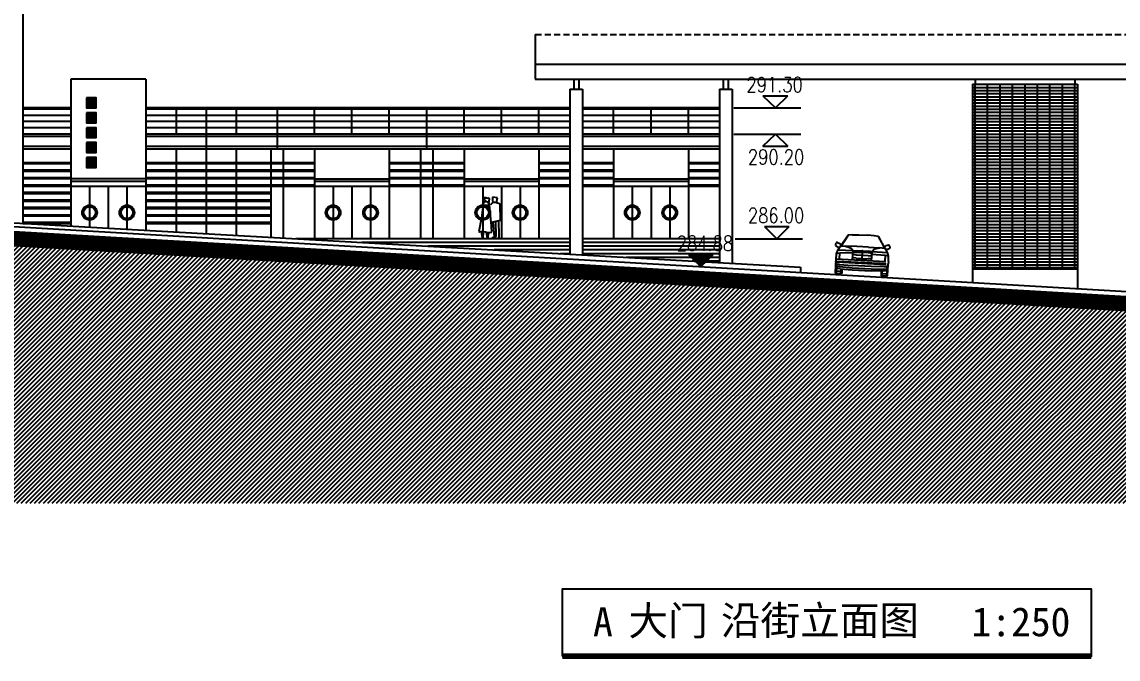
# Model space of a CAD drawing. Extents: x -335094 to -220327, y -102194 to 60595.
# Drawn here: x -312853 to -268888, y -102194 to -76623 of the extents above; entities that cross this region are included whole.
import ezdxf

# ---------------------------------------------------------------- set-up
doc = ezdxf.new("R2010")
doc.units = 0
doc.header["$LTSCALE"] = 1000
doc.header["$MEASUREMENT"] = 0
doc.linetypes.add('DOTE', pattern=[2.42, 2, -0.2, 0.02, -0.2])
doc.linetypes.add('HIDDEN', pattern=[0.375, 0.25, -0.125])
doc.layers.get('0').update_dxf_attribs({"linetype": 'CONTINUOUS'})
for name, color, linetype in [('3', 84, 'CONTINUOUS'), ('DOTE', 1, 'DOTE'), ('PUB_TEXT', 7, 'CONTINUOUS'), ('PUB_TITLE', 4, 'CONTINUOUS')]:
    doc.layers.add(name, color=color, linetype=linetype)
doc.styles.add('DIM_FONT', font='SIMPLEX', dxfattribs={"width": 0.8})
doc.styles.add('HT', font='SIMHEI.TTF')

# ---------------------------------------------------------------- blocks, each defined once
blk = doc.blocks.new('M_G37')
for points in [[(-365, 1512), (-444, 929), (-553, 320), (-518, 305), (-448, 315), (-361, 325), (-265, 299), (-160, 278), (-59, 273), (24, 283), (-11, 761)], [(-278, 1654), (-343, 1591), (-361, 1517)], [(-326, 1827), (-247, 1837), (-216, 1816), (-151, 1811), (-116, 1832), (-94, 1780), (-103, 1664), (-112, 1612), (-221, 1643), (-269, 1659), (-265, 1727), (-335, 1780), (-326, 1822)], [(-164, 1622), (-125, 1575), (-81, 1507)], [(-24, 1517), (50, 1591), (98, 1627), (234, 1606), (361, 1564), (387, 1538), (400, 814), (-7, 714), (-85, 1507)], [(282, 1822), (59, 1853), (59, 1685), (98, 1633), (164, 1627), (234, 1612), (282, 1822)], [(72, 730), (120, 89), (11, 5)], [(182, 761), (203, 121), (151, 5)], [(322, 793), (330, 126), (335, 47), (300, 0)], [(-671, 0), (671, 0)], [(-457, 315), (-413, 37), (-405, 0)], [(-370, 320), (-383, -5)], [(-225, 283), (-182, 0)], [(-133, 278), (-151, 0)]]:
    blk.add_lwpolyline(points)
blk.add_arc((-218, 1913), 428, 249.8043, 288.024)
at = {"width": 0.8, "flags": 9}
for tag, p in [('YSIZE', (-1007, 395)), ('XSIZE', (-1007, 395)), ('YSIZE', (-671, 0)), ('XSIZE', (-671, 0)), ('XSIZE', (0, 0)), ('YSIZE', (0, 0))]:
    blk.add_attdef(tag, p, '', height=0.5, dxfattribs=at)
blk = doc.blocks.new('*X8')
at = {"color": 0}
for p, q in [((234081992, 145050225), (234084442, 145050225)), ((234082068, 145050150), (234084365, 145050150)), ((234082144, 145050075), (234084289, 145050075)), ((234082220, 145050000), (234084213, 145050000)), ((234082296, 145049925), (234084137, 145049925)), ((234082372, 145049850), (234084061, 145049850)), ((234082448, 145049775), (234083985, 145049775)), ((234082525, 145049700), (234083909, 145049700)), ((234082601, 145049625), (234083832, 145049625)), ((234082677, 145049550), (234083756, 145049550)), ((234082753, 145049475), (234083680, 145049475)), ((234082829, 145049400), (234083604, 145049400)), ((234082905, 145049325), (234083528, 145049325)), ((234082981, 145049250), (234083452, 145049250)), ((234083058, 145049175), (234083376, 145049175)), ((234083134, 145049100), (234083299, 145049100)), ((234083210, 145049025), (234083223, 145049025))]:
    blk.add_line(p, q, dxfattribs=at)
blk = doc.blocks.new('M_G18')
for p, q in [((-617, 1571), (-897, 1099)), ((-617, 1571), (-881, 1102)), ((-442, 1586), (-617, 1571)), ((-442, 1586), (-178, 1600)), ((-178, 1600), (173, 1600)), ((437, 1586), (173, 1600)), ((613, 1571), (437, 1586)), ((613, 1571), (876, 1102)), ((909, 1077), (613, 1571)), ((-1100, 1174), (-1075, 1225)), ((-1007, 1069), (-1087, 1124)), ((-1027, 1245), (-929, 1215)), ((-914, 1077), (-1016, 903)), ((-1007, 1069), (-921, 1071)), ((-383, 941), (-998, 941)), ((-958, 1070), (-961, 1065)), ((-929, 1215), (-876, 1144)), ((-878, 1150), (-905, 1078)), ((-691, 1117), (-881, 1102)), ((-237, 1132), (-691, 1117)), ((-691, 1117), (-559, 1088)), ((-559, 1088), (-471, 1044)), ((-383, 941), (-471, 1044)), ((-383, 941), (-237, 971)), ((-383, 590), (-383, 941)), ((-383, 897), (-237, 905)), ((232, 1132), (-237, 1132)), ((-237, 971), (232, 971)), ((-237, 905), (232, 905)), ((-25, 951), (-26, 946)), ((-26, 946), (-24, 946)), ((-26, 942), (-26, 946)), ((-24, 942), (-26, 942)), ((-26, 938), (-26, 942)), ((-24, 938), (-26, 938)), ((-25, 934), (-26, 938)), ((-23, 955), (-25, 951)), ((-25, 951), (-23, 950)), ((-23, 935), (-25, 934)), ((-23, 930), (-25, 934)), ((-24, 947), (-22, 951)), ((-23, 950), (-24, 946)), ((-24, 942), (-24, 947)), ((-24, 946), (-24, 942)), ((-24, 942), (-24, 938)), ((-24, 938), (-24, 942)), ((-24, 938), (-23, 935)), ((-22, 934), (-24, 938)), ((-20, 958), (-23, 955)), ((-23, 955), (-21, 953)), ((-21, 953), (-23, 950)), ((-23, 935), (-21, 931)), ((-21, 931), (-23, 930)), ((-20, 927), (-23, 930)), ((-22, 951), (-20, 955)), ((-22, 934), (-20, 930)), ((-18, 956), (-21, 953)), ((-21, 932), (-8, 945)), ((-3, 942), (-21, 932)), ((-3, 937), (-21, 932)), ((-21, 931), (-18, 928)), ((-16, 961), (-20, 958)), ((-18, 956), (-20, 958)), ((-20, 955), (-16, 958)), ((-16, 927), (-20, 930)), ((-20, 927), (-18, 928)), ((-16, 924), (-20, 927)), ((-15, 959), (-18, 956)), ((-18, 928), (-15, 926)), ((-12, 963), (-16, 961)), ((-15, 959), (-16, 961)), ((-16, 958), (-12, 960)), ((-12, 924), (-16, 927)), ((-16, 924), (-15, 926)), ((-12, 922), (-16, 924)), ((-11, 961), (-15, 959)), ((-15, 926), (-11, 924)), ((-8, 964), (-12, 963)), ((-11, 961), (-12, 963)), ((-12, 960), (-8, 962)), ((-11, 924), (-12, 922)), ((-8, 923), (-12, 924)), ((-8, 921), (-12, 922)), ((-7, 962), (-11, 961)), ((-11, 924), (-7, 923)), ((-3, 965), (-8, 964)), ((-8, 964), (-7, 962)), ((-8, 962), (-3, 962)), ((-8, 945), (-3, 962)), ((-3, 942), (-8, 945)), ((-7, 923), (-8, 921)), ((-3, 922), (-8, 923)), ((-3, 920), (-8, 921)), ((-3, 962), (-7, 962)), ((-7, 923), (-3, 922)), ((-3, 937), (-3, 965)), ((2, 964), (-3, 965)), ((1, 962), (-3, 962)), ((-3, 962), (2, 962)), ((-3, 962), (2, 945)), ((-3, 942), (2, 945)), ((15, 932), (-3, 937)), ((-3, 922), (1, 923)), ((2, 923), (-3, 922)), ((-3, 920), (-3, 922)), ((2, 921), (-3, 920)), ((-2, 942), (15, 932)), ((-2, 590), (-2, 905)), ((2, 964), (1, 962)), ((5, 961), (1, 962)), ((1, 923), (5, 924)), ((1, 923), (2, 921)), ((6, 963), (2, 964)), ((2, 962), (6, 960)), ((2, 945), (15, 932)), ((6, 924), (2, 923)), ((6, 922), (2, 921)), ((6, 963), (5, 961)), ((9, 959), (5, 961)), ((5, 924), (9, 926)), ((5, 924), (6, 922)), ((10, 961), (6, 963)), ((6, 960), (10, 958)), ((10, 927), (6, 924)), ((10, 924), (6, 922)), ((10, 961), (9, 959)), ((12, 956), (9, 959)), ((9, 926), (12, 928)), ((9, 926), (10, 924)), ((14, 958), (10, 961)), ((14, 955), (10, 958)), ((14, 930), (10, 927)), ((14, 927), (10, 924)), ((12, 956), (14, 958)), ((15, 953), (12, 956)), ((12, 928), (15, 931)), ((14, 927), (12, 928)), ((16, 955), (14, 958)), ((16, 951), (14, 955)), ((16, 934), (14, 930)), ((16, 930), (14, 927)), ((15, 953), (16, 955)), ((16, 950), (15, 953)), ((15, 931), (16, 935)), ((16, 930), (15, 931)), ((19, 951), (16, 955)), ((16, 950), (19, 951)), ((16, 951), (18, 947)), ((18, 946), (16, 950)), ((16, 935), (18, 938)), ((18, 938), (16, 934)), ((16, 935), (19, 934)), ((19, 934), (16, 930)), ((18, 947), (18, 942)), ((18, 946), (20, 946)), ((18, 942), (18, 946)), ((18, 938), (18, 942)), ((20, 942), (18, 942)), ((18, 942), (18, 938)), ((18, 938), (20, 938)), ((20, 946), (19, 951)), ((20, 938), (19, 934)), ((20, 946), (20, 942)), ((20, 942), (20, 938)), ((232, 1132), (686, 1117)), ((378, 941), (232, 971)), ((232, 905), (378, 897)), ((466, 1044), (378, 941)), ((993, 941), (378, 941)), ((378, 590), (378, 941)), ((554, 1088), (466, 1044)), ((554, 1088), (686, 1117)), ((876, 1102), (686, 1117)), ((924, 1215), (872, 1144)), ((909, 1077), (1011, 903)), ((1002, 1069), (917, 1071)), ((1023, 1245), (924, 1215)), ((956, 1065), (953, 1070)), ((1002, 1069), (1082, 1124)), ((1096, 1174), (1071, 1225)), ((-1057, 469), (-1057, 499)), ((-1057, 469), (-1013, 367)), ((-1056, 766), (-1056, 590)), ((-1056, 590), (1052, 590)), ((-1052, 578), (-1052, 40)), ((-1027, 502), (1023, 502)), ((-1027, 473), (1023, 473)), ((-998, 824), (-910, 839)), ((-383, 854), (-910, 839)), ((-910, 590), (-910, 839)), ((-237, 780), (-383, 795)), ((-237, 656), (-383, 671)), ((232, 780), (-237, 780)), ((-237, 656), (232, 656)), ((232, 780), (378, 795)), ((378, 671), (232, 656)), ((378, 854), (906, 839)), ((906, 839), (993, 824)), ((906, 839), (906, 590)), ((1053, 469), (1009, 367)), ((1048, 40), (1048, 458)), ((1052, 590), (1052, 751)), ((1055, 592), (1053, 499)), ((1053, 469), (1053, 499)), ((-1019, 380), (-1019, 0)), ((-826, 95), (-1019, 95)), ((-1013, 367), (-996, 222)), ((-797, 0), (-1012, 0)), ((-998, 224), (-954, 209)), ((-895, 370), (-983, 370)), ((-881, 283), (-969, 283)), ((-866, 195), (-954, 209)), ((-895, 370), (-383, 356)), ((-383, 253), (-881, 283)), ((-866, 195), (-383, 180)), ((-826, 0), (-826, 193)), ((-797, 43), (-797, 0)), ((-793, 192), (-793, 49)), ((378, 356), (-383, 356)), ((378, 253), (-383, 253)), ((-383, 180), (378, 180)), ((891, 370), (378, 356)), ((378, 253), (876, 283)), ((862, 195), (378, 180)), ((788, 192), (788, 49)), ((792, 43), (792, 0)), ((1008, 0), (792, 0)), ((822, 0), (822, 193)), ((822, 95), (1014, 95)), ((949, 209), (862, 195)), ((876, 283), (964, 283)), ((979, 370), (891, 370)), ((993, 224), (949, 209)), ((1009, 367), (992, 222)), ((1014, 380), (1014, 0))]:
    blk.add_line(p, q)
for centre, radius, start, end in [((-1064, 1157), 40, 153.6954, 235.4801), ((-1039, 1207), 40, 72.7095, 153.6954), ((-757, 751), 300, 149.6204, 180), ((752, 751), 300, 0, 30.3796), ((1035, 1207), 40, 26.3046, 107.2905), ((1060, 1157), 40, 304.5199, 26.3046), ((-1012, 40), 40, 180, 270), ((1008, 40), 40, 270, 0)]:
    blk.add_arc(centre, radius, start, end)
at = {"width": 0.8, "flags": 9}
for tag in ['XSIZE', 'YSIZE']:
    blk.add_attdef(tag, (0, 0), '', height=0.5, dxfattribs=at)

msp = doc.modelspace()

# ---------------------------------------------------------------- hatches: boundary and pattern name
at = {"layer": '3', "linetype": 'BYBLOCK'}
h = msp.add_hatch(dxfattribs=at)
h.set_pattern_fill('GRATE', color=12, scale=4000, style=0)
h.set_pattern_definition([(0, (-272621.25, 0), (0, 125), []), (90, (-272621.25, 0), (-500, 3e-14), [])])
h.paths.add_polyline_path([(-270521.25, -79124.916), (-274721.25, -79124.916), (-274721.25, -86482.147), (-270521.25, -86482.147)])
for points in [[(-309868.948, -80067.274), (-309868.948, -79667.274), (-310268.948, -79667.274), (-310268.948, -80067.274)], [(-309868.948, -80267.274), (-310268.948, -80267.274), (-310268.948, -80667.274), (-309868.948, -80667.274)], [(-309868.948, -80867.274), (-310268.948, -80867.274), (-310268.948, -81267.274), (-309868.948, -81267.274)], [(-309868.948, -81467.274), (-310268.948, -81467.274), (-310268.948, -81867.274), (-309868.948, -81867.274)], [(-309868.948, -82067.274), (-310268.948, -82067.274), (-310268.948, -82467.274), (-309868.948, -82467.274)]]:
    msp.add_hatch(color=256, dxfattribs=at).paths.add_polyline_path(points)
at = {"layer": 'DOTE', "linetype": 'BYBLOCK'}
h = msp.add_hatch(dxfattribs=at)
h.set_pattern_fill('ANSI31', color=8, scale=1000, style=0)
h.set_pattern_definition([(45, (-272621.25, 0), (-88.38835, 88.38835), [])])
h.paths.add_polyline_path([(-230092.708, -95941.396), (-230092.708, -90386.427), (-240315.951, -89617.68), (-259650.611, -88464.054), (-327592.708, -84492.054), (-327592.708, -95941.396)])

# ---------------------------------------------------------------- linework, layer by layer
at = {"layer": '3', "linetype": 'BYBLOCK'}
for p, q in [((-312815.812, -56673.966), (-312815.812, -84704.37)), ((-292261.451, -77124.916), (-292261.451, -78924.916)), ((-292261.451, -78324.916), (-243780.954, -78324.916)), ((-307889.266, -78924.916), (-310889.266, -78924.916)), ((-310889.266, -78924.916), (-310889.266, -84813.508)), ((-307889.266, -78924.916), (-307889.266, -84983.455)), ((-292261.451, -78924.916), (-243780.954, -78924.916)), ((-290721.202, -78924.916), (-290721.202, -79324.916)), ((-290521.202, -78924.916), (-290521.202, -79324.916)), ((-284721.202, -78924.916), (-284721.202, -79324.916)), ((-284521.202, -78924.916), (-284521.202, -79324.916)), ((-274721.25, -79124.916), (-270521.25, -79124.916)), ((-274721.25, -79124.916), (-274721.25, -87082.147)), ((-274621.25, -78924.916), (-274621.25, -79124.916)), ((-270621.25, -78924.916), (-270621.25, -79124.916)), ((-270521.25, -79124.916), (-270521.25, -87327.686)), ((-290871.202, -79324.916), (-290371.202, -79324.916)), ((-290871.202, -79324.916), (-290871.202, -85947.512)), ((-290371.202, -79324.916), (-290371.202, -85975.836)), ((-284871.202, -79324.916), (-284371.202, -79324.916)), ((-284871.202, -79324.916), (-284871.202, -86287.406)), ((-284371.202, -79324.916), (-284371.202, -86315.73)), ((-310889.266, -80074.916), (-312815.812, -80074.916)), ((-310889.266, -80124.916), (-312815.812, -80124.916)), ((-310889.266, -80374.916), (-312815.812, -80374.916)), ((-302621.202, -80074.916), (-307889.266, -80074.916)), ((-302621.202, -80124.916), (-307889.266, -80124.916)), ((-302621.202, -80374.916), (-307889.266, -80374.916)), ((-306663.115, -80124.916), (-306663.115, -81124.916)), ((-305463.115, -80124.916), (-305463.115, -85120.894)), ((-304263.115, -80124.916), (-304263.115, -81124.916)), ((-296621.202, -80074.916), (-302621.202, -80074.916)), ((-296621.202, -80124.916), (-302621.202, -80124.916)), ((-302621.202, -80124.916), (-302621.202, -81724.916)), ((-296621.202, -80374.916), (-302621.202, -80374.916)), ((-301121.202, -81124.916), (-301121.202, -80124.916)), ((-299621.202, -81124.916), (-299621.202, -80124.916)), ((-298121.202, -81124.916), (-298121.202, -80124.916)), ((-290871.202, -80074.916), (-296621.202, -80074.916)), ((-290871.202, -80124.916), (-296621.202, -80124.916)), ((-296621.202, -80124.916), (-296621.202, -81724.916)), ((-290871.202, -80374.916), (-296621.202, -80374.916)), ((-295121.202, -81124.916), (-295121.202, -80124.916)), ((-293621.202, -81124.916), (-293621.202, -80124.916)), ((-292121.202, -81124.916), (-292121.202, -80124.916)), ((-284871.202, -80074.916), (-290371.202, -80074.916)), ((-284871.202, -80124.916), (-290371.202, -80124.916)), ((-284871.202, -80374.916), (-290371.202, -80374.916)), ((-289121.202, -81124.916), (-289121.202, -80124.916)), ((-287621.202, -81124.916), (-287621.202, -80124.916)), ((-286121.202, -81124.916), (-286121.202, -80124.916)), ((-310889.266, -80624.916), (-312815.812, -80624.916)), ((-310889.266, -80874.916), (-312815.812, -80874.916)), ((-302621.202, -80624.916), (-307889.266, -80624.916)), ((-302621.202, -80874.916), (-307889.266, -80874.916)), ((-296621.202, -80624.916), (-302621.202, -80624.916)), ((-296621.202, -80874.916), (-302621.202, -80874.916)), ((-290871.202, -80624.916), (-296621.202, -80624.916)), ((-290871.202, -80874.916), (-296621.202, -80874.916)), ((-284871.202, -80624.916), (-290371.202, -80624.916)), ((-284871.202, -80874.916), (-290371.202, -80874.916)), ((-310889.266, -81124.916), (-312815.812, -81124.916)), ((-310889.266, -81224.916), (-312815.812, -81224.916)), ((-302621.202, -81124.916), (-307889.266, -81124.916)), ((-302621.202, -81224.916), (-307889.266, -81224.916)), ((-296621.202, -81124.916), (-302621.202, -81124.916)), ((-296621.202, -81224.916), (-302621.202, -81224.916)), ((-290871.202, -81124.916), (-296621.202, -81124.916)), ((-290871.202, -81224.916), (-296621.202, -81224.916)), ((-284871.202, -81124.916), (-290371.202, -81124.916)), ((-284871.202, -81224.916), (-290371.202, -81224.916)), ((-310889.266, -81624.916), (-312815.812, -81624.916)), ((-310889.266, -81724.916), (-312815.812, -81724.916)), ((-302621.202, -81624.916), (-307889.266, -81624.916)), ((-302621.202, -81724.916), (-307889.266, -81724.916)), ((-306663.115, -81724.916), (-306663.115, -85052.915)), ((-304263.115, -81724.916), (-304263.115, -85188.873)), ((-302871.202, -81724.916), (-302871.202, -85267.723)), ((-296621.202, -81624.916), (-302621.202, -81624.916)), ((-296621.202, -81724.916), (-302621.202, -81724.916)), ((-302371.202, -81724.916), (-302371.202, -85296.048)), ((-301121.202, -81724.916), (-301121.202, -85324.916)), ((-298121.202, -81724.916), (-298121.202, -85324.916)), ((-296871.202, -81724.916), (-296871.202, -85324.916)), ((-290871.202, -81624.916), (-296621.202, -81624.916)), ((-290871.202, -81724.916), (-296621.202, -81724.916)), ((-296371.202, -81724.916), (-296371.202, -85324.916)), ((-295121.202, -81724.916), (-295121.202, -85324.916)), ((-292121.202, -81724.916), (-292121.202, -85324.916)), ((-284871.202, -81624.916), (-290371.202, -81624.916)), ((-284871.202, -81724.916), (-290371.202, -81724.916)), ((-289121.202, -81724.916), (-289121.202, -85324.916)), ((-286121.202, -81724.916), (-286121.202, -85324.916)), ((-310889.266, -82274.916), (-312815.812, -82274.916)), ((-310889.266, -82324.916), (-312815.812, -82324.916)), ((-310889.266, -82574.916), (-312815.812, -82574.916)), ((-310889.266, -82624.916), (-312815.812, -82624.916)), ((-302871.202, -82274.916), (-307889.266, -82274.916)), ((-302871.202, -82324.916), (-307889.266, -82324.916)), ((-302871.202, -82574.916), (-307889.266, -82574.916)), ((-302871.202, -82624.916), (-307889.266, -82624.916)), ((-302371.202, -82274.916), (-302871.202, -82274.916)), ((-302371.202, -82324.916), (-302871.202, -82324.916)), ((-302371.202, -82574.916), (-302871.202, -82574.916)), ((-302371.202, -82624.916), (-302871.202, -82624.916)), ((-301121.202, -82274.916), (-302371.202, -82274.916)), ((-301121.202, -82324.916), (-302371.202, -82324.916)), ((-301121.202, -82574.916), (-302371.202, -82574.916)), ((-301121.202, -82624.916), (-302371.202, -82624.916)), ((-296621.202, -82274.916), (-298121.202, -82274.916)), ((-296621.202, -82324.916), (-298121.202, -82324.916)), ((-296621.202, -82574.916), (-298121.202, -82574.916)), ((-296621.202, -82624.916), (-298121.202, -82624.916)), ((-295121.202, -82274.916), (-296621.202, -82274.916)), ((-295121.202, -82324.916), (-296621.202, -82324.916)), ((-295121.202, -82574.916), (-296621.202, -82574.916)), ((-295121.202, -82624.916), (-296621.202, -82624.916)), ((-290871.202, -82274.916), (-292121.202, -82274.916)), ((-290871.202, -82324.916), (-292121.202, -82324.916)), ((-290871.202, -82574.916), (-292121.202, -82574.916)), ((-290871.202, -82624.916), (-292121.202, -82624.916)), ((-289121.202, -82274.916), (-290371.202, -82274.916)), ((-289121.202, -82324.916), (-290371.202, -82324.916)), ((-289121.202, -82574.916), (-290371.202, -82574.916)), ((-289121.202, -82624.916), (-290371.202, -82624.916)), ((-284871.202, -82274.916), (-286121.202, -82274.916)), ((-284871.202, -82324.916), (-286121.202, -82324.916)), ((-284871.202, -82574.916), (-286121.202, -82574.916)), ((-284871.202, -82624.916), (-286121.202, -82624.916)), ((-310889.266, -82874.916), (-312815.812, -82874.916)), ((-310889.266, -82924.916), (-312815.812, -82924.916)), ((-307889.266, -82924.916), (-310889.266, -82924.916)), ((-307889.266, -83024.916), (-310889.266, -83024.916)), ((-302871.202, -82874.916), (-307889.266, -82874.916)), ((-302871.202, -82924.916), (-307889.266, -82924.916)), ((-302371.202, -82874.916), (-302871.202, -82874.916)), ((-302371.202, -82924.916), (-302871.202, -82924.916)), ((-301121.202, -82874.916), (-302371.202, -82874.916)), ((-301121.202, -82924.916), (-302371.202, -82924.916)), ((-301121.202, -82924.916), (-298121.202, -82924.916)), ((-298121.202, -83024.916), (-301121.202, -83024.916)), ((-296621.202, -82874.916), (-298121.202, -82874.916)), ((-296621.202, -82924.916), (-298121.202, -82924.916)), ((-295121.202, -82874.916), (-296621.202, -82874.916)), ((-295121.202, -82924.916), (-296621.202, -82924.916)), ((-295121.202, -82924.916), (-292121.202, -82924.916)), ((-292121.202, -83024.916), (-295121.202, -83024.916)), ((-290871.202, -82874.916), (-292121.202, -82874.916)), ((-290871.202, -82924.916), (-292121.202, -82924.916)), ((-289121.202, -82874.916), (-290371.202, -82874.916)), ((-289121.202, -82924.916), (-290371.202, -82924.916)), ((-289121.202, -82924.916), (-286121.202, -82924.916)), ((-286121.202, -83024.916), (-289121.202, -83024.916)), ((-284871.202, -82874.916), (-286121.202, -82874.916)), ((-284871.202, -82924.916), (-286121.202, -82924.916)), ((-310889.266, -83174.916), (-312815.812, -83174.916)), ((-302871.202, -83224.916), (-312815.812, -83224.916)), ((-310889.266, -83474.916), (-312815.812, -83474.916)), ((-310889.266, -83524.916), (-312815.812, -83524.916)), ((-310139.266, -83224.916), (-310139.266, -84855.994)), ((-309389.266, -83224.916), (-309389.266, -84898.481)), ((-308639.266, -83224.916), (-308639.266, -84940.968)), ((-302871.202, -83174.916), (-307889.266, -83174.916)), ((-302871.202, -83474.916), (-307889.266, -83474.916)), ((-302871.202, -83524.916), (-307889.266, -83524.916)), ((-302371.202, -83174.916), (-302871.202, -83174.916)), ((-302371.202, -83224.916), (-302871.202, -83224.916)), ((-301121.202, -83174.916), (-302371.202, -83174.916)), ((-296621.202, -83224.916), (-302371.202, -83224.916)), ((-300371.202, -83224.916), (-300371.202, -85324.916)), ((-299621.202, -83224.916), (-299621.202, -85324.916)), ((-298871.202, -83224.916), (-298871.202, -85324.916)), ((-296621.202, -83174.916), (-298121.202, -83174.916)), ((-295121.202, -83174.916), (-296621.202, -83174.916)), ((-290871.202, -83224.916), (-296621.202, -83224.916)), ((-294371.202, -83224.916), (-294371.202, -85324.916)), ((-293621.202, -83224.916), (-293621.202, -85324.916)), ((-292871.202, -83224.916), (-292871.202, -85324.916)), ((-290871.202, -83174.916), (-292121.202, -83174.916)), ((-289121.202, -83174.916), (-290371.202, -83174.916)), ((-284871.202, -83224.916), (-290371.202, -83224.916)), ((-288371.202, -83224.916), (-288371.202, -85324.916)), ((-287621.202, -83224.916), (-287621.202, -85324.916)), ((-286871.202, -83224.916), (-286871.202, -85324.916)), ((-284871.202, -83174.916), (-286121.202, -83174.916)), ((-327592.708, -83867.273), (-281621.25, -86471.513)), ((-310889.266, -83774.916), (-312815.812, -83774.916)), ((-310889.266, -83824.916), (-312815.812, -83824.916)), ((-302871.202, -83774.916), (-307889.266, -83774.916)), ((-302871.202, -83824.916), (-307889.266, -83824.916)), ((-327592.708, -83991.2), (-259621.25, -87964.916)), ((-310889.266, -84074.916), (-312815.812, -84074.916)), ((-310889.266, -84124.916), (-312815.812, -84124.916)), ((-310889.266, -84374.916), (-312815.812, -84374.916)), ((-302871.202, -84074.916), (-307889.266, -84074.916)), ((-302871.202, -84124.916), (-307889.266, -84124.916)), ((-302871.202, -84374.916), (-307889.266, -84374.916)), ((-310889.266, -84424.916), (-312815.812, -84424.916)), ((-310889.266, -84674.916), (-312815.812, -84674.916)), ((-310889.266, -84724.916), (-312815.812, -84724.916)), ((-302871.202, -84424.916), (-307889.266, -84424.916)), ((-302871.202, -84674.916), (-307889.266, -84674.916)), ((-302871.202, -84724.916), (-307889.266, -84724.916)), ((-296621.202, -85324.916), (-301861.594, -85324.916)), ((-296621.202, -85474.916), (-299213.712, -85474.916)), ((-290871.202, -85324.916), (-296621.202, -85324.916)), ((-290871.202, -85474.916), (-296621.202, -85474.916)), ((-290871.202, -85624.916), (-296565.83, -85624.916)), ((-284871.202, -85324.916), (-290371.202, -85324.916)), ((-284871.202, -85474.916), (-290371.202, -85474.916)), ((-284871.202, -85624.916), (-290371.202, -85624.916)), ((-290871.202, -85774.916), (-293917.948, -85774.916)), ((-290871.202, -85924.916), (-291270.065, -85924.916)), ((-284871.202, -85774.916), (-290371.202, -85774.916)), ((-284871.202, -85924.916), (-290371.202, -85924.916)), ((-284871.202, -86074.916), (-288622.183, -86074.916)), ((-284871.202, -86224.916), (-285974.301, -86224.916)), ((-285621.25, -86244.916), (-285621.25, -86444.916)), ((-281621.25, -86471.513), (-281621.25, -86678.763)), ((-274721.25, -86482.147), (-270521.25, -86482.147)), ((-274721.25, -86532.147), (-270521.25, -86532.147))]:
    msp.add_line(p, q, dxfattribs=at)
at = {"layer": '3', "linetype": 'HIDDEN'}
msp.add_line((-292261.451, -77124.916), (-243780.954, -77124.916), dxfattribs=at)
at = {"layer": '3'}
for p, q in [((-283129.703, -79585.557), (-282136.046, -79585.557)), ((-283129.703, -79585.557), (-282632.874, -80074.916)), ((-282632.874, -80074.916), (-282136.046, -79585.557)), ((-284301.644, -80074.916), (-281609.964, -80074.916)), ((-284301.644, -81124.916), (-281609.964, -81124.916)), ((-283129.703, -81614.276), (-282632.874, -81124.916)), ((-282632.874, -81124.916), (-282136.046, -81614.276)), ((-283129.703, -81614.276), (-282136.046, -81614.276)), ((-283070.569, -84835.557), (-282076.912, -84835.557)), ((-283070.569, -84835.557), (-282573.74, -85324.916)), ((-282573.74, -85324.916), (-282076.912, -84835.557)), ((-284242.51, -85324.916), (-281550.83, -85324.916)), ((-286118.078, -85955.557), (-285124.422, -85955.557)), ((-286118.078, -85955.557), (-285621.25, -86444.916)), ((-285621.25, -86444.916), (-285124.422, -85955.557))]:
    msp.add_line(p, q, dxfattribs=at)
at = {"layer": '3', "linetype": 'BYBLOCK'}
for points in [[(-310268.948, -79667.274), (-310268.948, -80067.274), (-309868.948, -80067.274), (-309868.948, -79667.274)], [(-310268.948, -80267.274), (-310268.948, -80667.274), (-309868.948, -80667.274), (-309868.948, -80267.274)], [(-310268.948, -80867.274), (-310268.948, -81267.274), (-309868.948, -81267.274), (-309868.948, -80867.274)], [(-310268.948, -81467.274), (-310268.948, -81867.274), (-309868.948, -81867.274), (-309868.948, -81467.274)], [(-310268.948, -82067.274), (-310268.948, -82467.274), (-309868.948, -82467.274), (-309868.948, -82067.274)]]:
    msp.add_lwpolyline(points, close=True, dxfattribs=at)
at = {"layer": '3', "linetype": 'BYBLOCK', "const_width": 600}
msp.add_lwpolyline([(-327621.889, -84490.348), (-259650.611, -88464.054), (-240315.951, -89617.68), (-230130.2, -90383.607)], dxfattribs=at)
at = {"layer": '3', "linetype": 'BYBLOCK'}
msp.add_lwpolyline([(-327604.38, -84190.86), (-259632.922, -88164.576), (-240295.768, -89318.35), (-230107.705, -90084.452)], dxfattribs=at)
for centre, radius in [((-310139.266, -84274.916), 300), ((-310139.266, -84274.916), 240), ((-308639.266, -84274.916), 300), ((-308639.266, -84274.916), 240), ((-300371.202, -84274.916), 300), ((-300371.202, -84274.916), 240), ((-298871.202, -84274.916), 300), ((-298871.202, -84274.916), 240), ((-294371.202, -84274.916), 300), ((-294371.202, -84274.916), 240), ((-292871.202, -84274.916), 300), ((-292871.202, -84274.916), 240), ((-288371.202, -84274.916), 300), ((-288371.202, -84274.916), 240), ((-286871.202, -84274.916), 300), ((-286871.202, -84274.916), 240)]:
    msp.add_circle(centre, radius, dxfattribs=at)
at = {"layer": 'PUB_TITLE', "elevation": -1440}
msp.add_lwpolyline([(-291184.005, -102077.676), (-269958.795, -102077.676), (-269958.795, -99382.677), (-291184.005, -99382.677)], close=True, dxfattribs=at)
at = {"layer": 'PUB_TITLE', "const_width": 233.003, "elevation": -1440}
msp.add_lwpolyline([(-291184.005, -102077.676), (-269958.795, -102077.676)], dxfattribs=at)

# ---------------------------------------------------------------- block references
at = {"layer": '3', "xscale": 0.4, "yscale": 0.4, "zscale": 0.4, "rotation": 9.71223101942087e-11}
msp.add_blockref('*X8', (-93918907.86, -58106052.28), dxfattribs=at)
at = {"layer": 'DOTE', "color": 8, "linetype": 'BYBLOCK', "xscale": 0.9, "yscale": 0.9, "zscale": 0.9}
msp.add_blockref('M_G37', (-294026.718, -85320.224), dxfattribs=at)
at = {"layer": 'DOTE', "color": 8, "linetype": 'BYBLOCK', "rotation": 357.0893224742998}
msp.add_blockref('M_G18', (-279182.833, -86775.473), dxfattribs=at)

# ---------------------------------------------------------------- texts
at = {"layer": 'PUB_TEXT', "linetype": 'CONTINUOUS', "style": 'DIM_FONT', "width": 0.8}
for s, p in [('291.30', (-283795.46, -79439.961)), ('290.20', (-283736.326, -82343.635)), ('286.00', (-283736.326, -84689.961)), ('284.88', (-286588.294, -85809.961))]:
    msp.add_text(s, height=600, dxfattribs=at).set_placement(p)
at = {"layer": 'PUB_TEXT', "style": 'HT'}
for s, height, p in [('A', 1165.013, (-289947.4, -101278.087, -1440)), ('大门', 1165.0131, (-288525.293, -101240.504, -1440)), ('沿街立面图', 1165.0131, (-284818.064, -101222.957, -1440)), ('1:250', 1165.0131, (-274763.873, -101278.087, -1440))]:
    msp.add_text(s, height=height, dxfattribs=at).set_placement(p)

doc.saveas('drawing.dxf')
